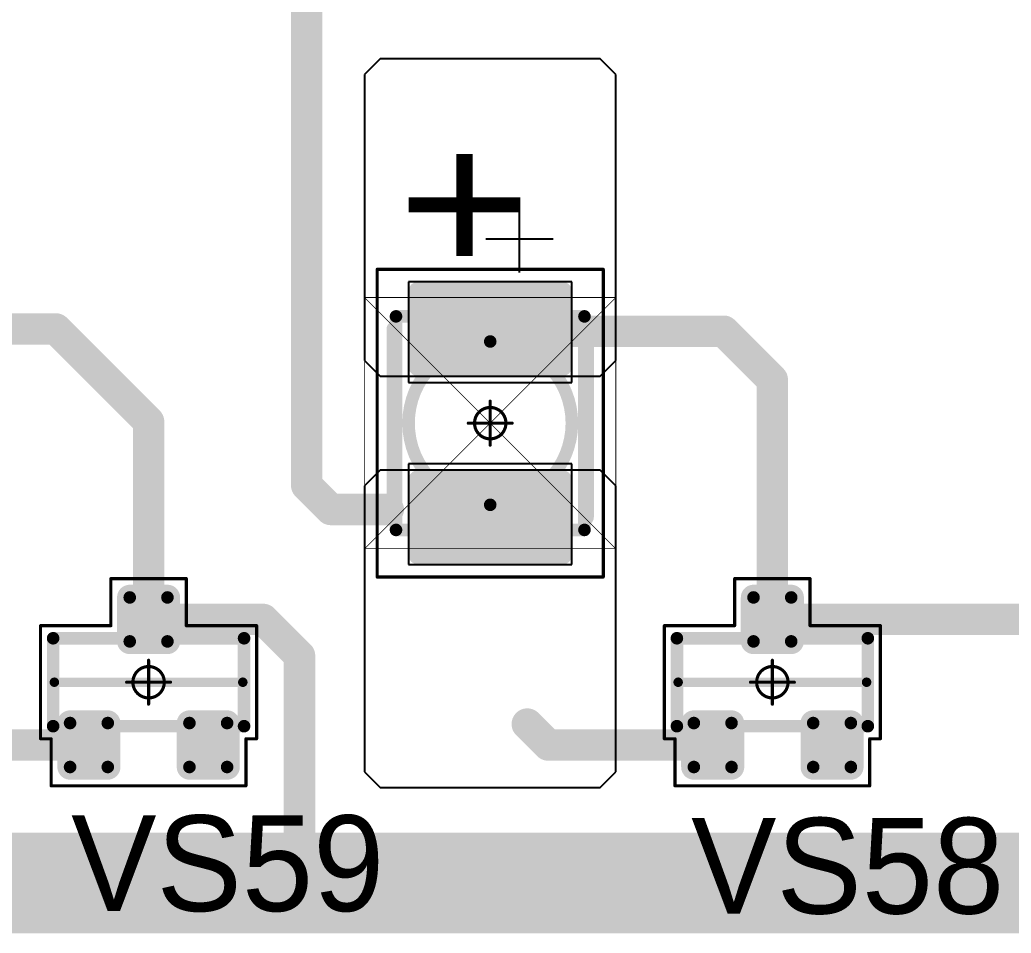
# Model space of a CAD drawing. Header units: millimetres. Extents: x 0 to 1769, y 431 to 1001.
# Drawn here: x 1461.95 to 1477.73, y 448.91 to 463.45 of the extents above; entities that cross this region are included whole.
import ezdxf

# ---------------------------------------------------------------- set-up
doc = ezdxf.new("R2010")
doc.units = ezdxf.units.MM
for name, color, linetype in [('Mechanical13', 56, 'Continuous'), ('Mechanical15', 56, 'Continuous'), ('Mechanical9', 56, 'Continuous'), ('TopLayer', 1, 'Continuous'), ('TopOverlay', 2, 'Continuous'), ('TopPaste', 8, 'Continuous'), ('TopSolder', 216, 'Continuous')]:
    doc.layers.add(name, color=color, linetype=linetype)

# ---------------------------------------------------------------- blocks, each defined once
blk = doc.blocks.new('SOT23_80')
at = {"layer": 'Mechanical13', "const_width": 0.2}
for points in [[(-0.7, 1.52), (0.7, 1.52)], [(-0.7, 1.52), (-0.7, -1.52)], [(0.7, 1.52), (0.7, -1.52)], [(-0.7, -1.52), (0.7, -1.52)]]:
    blk.add_lwpolyline(points, dxfattribs=at)
at = {"layer": 'Mechanical13', "const_width": 0.1}
for points in [[(-0.75, 1.52, 1), (-0.65, 1.52, 1)], [(-0.75, 1.52, 1), (-0.65, 1.52, 1)], [(0.65, 1.52, 1), (0.75, 1.52, 1)], [(0.65, 1.52, 1), (0.75, 1.52, 1)], [(-0.75, -1.52, 1), (-0.65, -1.52, 1)], [(-0.75, -1.52, 1), (-0.65, -1.52, 1)], [(0.65, -1.52, 1), (0.75, -1.52, 1)], [(0.65, -1.52, 1), (0.75, -1.52, 1)]]:
    blk.add_lwpolyline(points, format="xyb", close=True, dxfattribs=at)
at = {"layer": 'Mechanical15', "const_width": 0.05}
for points in [[(-0.9, 1.72), (-0.9, 1.55)], [(-0.9, 1.72), (0.9, 1.72)], [(0.9, 1.72), (0.9, 0.6)], [(-1.65, 1.55), (-1.65, -1.55)], [(-1.65, 1.55), (-0.9, 1.55)], [(0.9, 0.6), (1.65, 0.6)], [(1.65, 0.6), (1.65, -0.6)], [(0, 0.35), (0, -0.35)], [(-0.35, 0), (0.35, 0)], [(0.9, -0.6), (1.65, -0.6)], [(0.9, -0.6), (0.9, -1.72)], [(-1.65, -1.55), (-0.9, -1.55)], [(-0.9, -1.55), (-0.9, -1.72)], [(-0.9, -1.72), (0.9, -1.72)]]:
    blk.add_lwpolyline(points, dxfattribs=at)
at = {"layer": 'Mechanical15'}
for points, const_width in [([(-0.913, 1.72, 1), (-0.888, 1.72, 1)], 0.025), ([(-0.913, 1.72, 1), (-0.888, 1.72, 1)], 0.025), ([(0.888, 1.72, 1), (0.913, 1.72, 1)], 0.025), ([(0.888, 1.72, 1), (0.913, 1.72, 1)], 0.025), ([(-1.662, 1.55, 1), (-1.637, 1.55, 1)], 0.025), ([(-1.662, 1.55, 1), (-1.637, 1.55, 1)], 0.025), ([(-0.913, 1.55, 1), (-0.888, 1.55, 1)], 0.025), ([(-0.913, 1.55, 1), (-0.888, 1.55, 1)], 0.025), ([(0.888, 0.6, 1), (0.913, 0.6, 1)], 0.025), ([(0.888, 0.6, 1), (0.913, 0.6, 1)], 0.025), ([(1.637, 0.6, 1), (1.662, 0.6, 1)], 0.025), ([(1.637, 0.6, 1), (1.662, 0.6, 1)], 0.025), ([(-0.012, 0.35, 1), (0.012, 0.35, 1)], 0.025), ([(0.25, 0, 1), (-0.25, 0, 1)], 0.05), ([(-0.362, 0, 1), (-0.337, 0, 1)], 0.025), ([(-0.262, 0, 1), (-0.238, 0, 1)], 0.025), ([(0.238, 0, 1), (0.262, 0, 1)], 0.025), ([(0.337, 0, 1), (0.362, 0, 1)], 0.025), ([(-0.012, -0.35, 1), (0.012, -0.35, 1)], 0.025), ([(0.888, -0.6, 1), (0.913, -0.6, 1)], 0.025), ([(0.888, -0.6, 1), (0.913, -0.6, 1)], 0.025), ([(1.637, -0.6, 1), (1.662, -0.6, 1)], 0.025), ([(1.637, -0.6, 1), (1.662, -0.6, 1)], 0.025), ([(-1.662, -1.55, 1), (-1.637, -1.55, 1)], 0.025), ([(-1.662, -1.55, 1), (-1.637, -1.55, 1)], 0.025), ([(-0.913, -1.55, 1), (-0.888, -1.55, 1)], 0.025), ([(-0.913, -1.55, 1), (-0.888, -1.55, 1)], 0.025), ([(-0.913, -1.72, 1), (-0.888, -1.72, 1)], 0.025), ([(-0.913, -1.72, 1), (-0.888, -1.72, 1)], 0.025), ([(0.888, -1.72, 1), (0.913, -1.72, 1)], 0.025), ([(0.888, -1.72, 1), (0.913, -1.72, 1)], 0.025)]:
    blk.add_lwpolyline(points, format="xyb", close=True, dxfattribs=dict(at, const_width=const_width))
at = {"layer": 'TopLayer', "const_width": 0.1}
for points in [[(-1.4, 1.25, 1), (-1.3, 1.25, 1)], [(-0.7, 1.25, 1), (-0.6, 1.25, 1)], [(-1.4, 0.65, 1), (-1.3, 0.65, 1)], [(-0.7, 0.65, 1), (-0.6, 0.65, 1)], [(0.6, 0.3, 1), (0.7, 0.3, 1)], [(1.3, 0.3, 1), (1.4, 0.3, 1)], [(0.6, -0.3, 1), (0.7, -0.3, 1)], [(1.3, -0.3, 1), (1.4, -0.3, 1)], [(-1.4, -0.65, 1), (-1.3, -0.65, 1)], [(-0.7, -0.65, 1), (-0.6, -0.65, 1)], [(-1.4, -1.25, 1), (-1.3, -1.25, 1)], [(-0.7, -1.25, 1), (-0.6, -1.25, 1)]]:
    blk.add_lwpolyline(points, format="xyb", close=True, dxfattribs=at)
at = {"layer": 'TopLayer'}
for points in [[(-1.35, 1.35), (-1.35, 0.55), (-0.65, 1.35), (-0.65, 0.55)], [(-1.45, 1.25), (-1.45, 0.65), (-0.55, 1.25), (-0.55, 0.65)], [(0.65, 0.4), (0.65, -0.4), (1.35, 0.4), (1.35, -0.4)], [(0.55, 0.3), (0.55, -0.3), (1.45, 0.3), (1.45, -0.3)], [(-1.35, -0.55), (-1.35, -1.35), (-0.65, -0.55), (-0.65, -1.35)], [(-1.45, -0.65), (-1.45, -1.25), (-0.55, -0.65), (-0.55, -1.25)]]:
    blk.add_solid(points, dxfattribs=at)
at = {"layer": 'TopOverlay', "const_width": 0.15}
blk.add_lwpolyline([(0, 1.5), (0, -1.5)], dxfattribs=at)
at = {"layer": 'TopOverlay', "const_width": 0.075}
for points in [[(-0.038, 1.5, 1), (0.038, 1.5, 1)], [(-0.038, -1.5, 1), (0.038, -1.5, 1)]]:
    blk.add_lwpolyline(points, format="xyb", close=True, dxfattribs=at)
at = {"layer": 'TopPaste', "const_width": 0.075}
for points in [[(-1.387, 1.25, 1), (-1.313, 1.25, 1)], [(-0.687, 1.25, 1), (-0.613, 1.25, 1)], [(-1.387, 0.65, 1), (-1.313, 0.65, 1)], [(-0.687, 0.65, 1), (-0.613, 0.65, 1)], [(0.613, 0.3, 1), (0.687, 0.3, 1)], [(1.313, 0.3, 1), (1.387, 0.3, 1)], [(0.613, -0.3, 1), (0.687, -0.3, 1)], [(1.313, -0.3, 1), (1.387, -0.3, 1)], [(-1.387, -0.65, 1), (-1.313, -0.65, 1)], [(-0.687, -0.65, 1), (-0.613, -0.65, 1)], [(-1.387, -1.25, 1), (-1.313, -1.25, 1)], [(-0.687, -1.25, 1), (-0.613, -1.25, 1)]]:
    blk.add_lwpolyline(points, format="xyb", close=True, dxfattribs=at)
at = {"layer": 'TopPaste'}
for points in [[(-1.35, 1.325), (-1.35, 0.575), (-0.65, 1.325), (-0.65, 0.575)], [(-1.425, 1.25), (-1.425, 0.65), (-0.575, 1.25), (-0.575, 0.65)], [(0.65, 0.375), (0.65, -0.375), (1.35, 0.375), (1.35, -0.375)], [(0.575, 0.3), (0.575, -0.3), (1.425, 0.3), (1.425, -0.3)], [(-1.35, -0.575), (-1.35, -1.325), (-0.65, -0.575), (-0.65, -1.325)], [(-1.425, -0.65), (-1.425, -1.25), (-0.575, -0.65), (-0.575, -1.25)]]:
    blk.add_solid(points, dxfattribs=at)
at = {"layer": 'TopSolder', "const_width": 0.202}
for points in [[(-1.451, 1.25, 1), (-1.249, 1.25, 1)], [(-0.751, 1.25, 1), (-0.549, 1.25, 1)], [(-1.451, 0.65, 1), (-1.249, 0.65, 1)], [(-0.751, 0.65, 1), (-0.549, 0.65, 1)], [(0.549, 0.3, 1), (0.751, 0.3, 1)], [(1.249, 0.3, 1), (1.451, 0.3, 1)], [(0.549, -0.3, 1), (0.751, -0.3, 1)], [(1.249, -0.3, 1), (1.451, -0.3, 1)], [(-1.451, -0.65, 1), (-1.249, -0.65, 1)], [(-0.751, -0.65, 1), (-0.549, -0.65, 1)], [(-1.451, -1.25, 1), (-1.249, -1.25, 1)], [(-0.751, -1.25, 1), (-0.549, -1.25, 1)]]:
    blk.add_lwpolyline(points, format="xyb", close=True, dxfattribs=at)
at = {"layer": 'TopSolder'}
for points in [[(-1.35, 1.452), (-1.35, 0.448), (-0.65, 1.452), (-0.65, 0.448)], [(-1.552, 1.25), (-1.552, 0.65), (-0.448, 1.25), (-0.448, 0.65)], [(0.65, 0.502), (0.65, -0.502), (1.35, 0.502), (1.35, -0.502)], [(0.448, 0.3), (0.448, -0.3), (1.552, 0.3), (1.552, -0.3)], [(-1.35, -0.448), (-1.35, -1.452), (-0.65, -0.448), (-0.65, -1.452)], [(-1.552, -0.65), (-1.552, -1.25), (-0.448, -0.65), (-0.448, -1.25)]]:
    blk.add_solid(points, dxfattribs=at)
blk = doc.blocks.new('SOT23_81')
at = {"layer": 'Mechanical13', "const_width": 0.2}
for points in [[(-0.7, 1.52), (0.7, 1.52)], [(-0.7, 1.52), (-0.7, -1.52)], [(0.7, 1.52), (0.7, -1.52)], [(-0.7, -1.52), (0.7, -1.52)]]:
    blk.add_lwpolyline(points, dxfattribs=at)
at = {"layer": 'Mechanical13', "const_width": 0.1}
for points in [[(-0.75, 1.52, 1), (-0.65, 1.52, 1)], [(-0.75, 1.52, 1), (-0.65, 1.52, 1)], [(0.65, 1.52, 1), (0.75, 1.52, 1)], [(0.65, 1.52, 1), (0.75, 1.52, 1)], [(-0.75, -1.52, 1), (-0.65, -1.52, 1)], [(-0.75, -1.52, 1), (-0.65, -1.52, 1)], [(0.65, -1.52, 1), (0.75, -1.52, 1)], [(0.65, -1.52, 1), (0.75, -1.52, 1)]]:
    blk.add_lwpolyline(points, format="xyb", close=True, dxfattribs=at)
at = {"layer": 'Mechanical15', "const_width": 0.05}
for points in [[(-0.9, 1.72), (-0.9, 1.55)], [(-0.9, 1.72), (0.9, 1.72)], [(0.9, 1.72), (0.9, 0.6)], [(-1.65, 1.55), (-1.65, -1.55)], [(-1.65, 1.55), (-0.9, 1.55)], [(0.9, 0.6), (1.65, 0.6)], [(1.65, 0.6), (1.65, -0.6)], [(0, 0.35), (0, -0.35)], [(-0.35, 0), (0.35, 0)], [(0.9, -0.6), (1.65, -0.6)], [(0.9, -0.6), (0.9, -1.72)], [(-1.65, -1.55), (-0.9, -1.55)], [(-0.9, -1.55), (-0.9, -1.72)], [(-0.9, -1.72), (0.9, -1.72)]]:
    blk.add_lwpolyline(points, dxfattribs=at)
at = {"layer": 'Mechanical15'}
for points, const_width in [([(-0.913, 1.72, 1), (-0.888, 1.72, 1)], 0.025), ([(-0.913, 1.72, 1), (-0.888, 1.72, 1)], 0.025), ([(0.888, 1.72, 1), (0.913, 1.72, 1)], 0.025), ([(0.888, 1.72, 1), (0.913, 1.72, 1)], 0.025), ([(-1.662, 1.55, 1), (-1.637, 1.55, 1)], 0.025), ([(-1.662, 1.55, 1), (-1.637, 1.55, 1)], 0.025), ([(-0.913, 1.55, 1), (-0.888, 1.55, 1)], 0.025), ([(-0.913, 1.55, 1), (-0.888, 1.55, 1)], 0.025), ([(0.888, 0.6, 1), (0.913, 0.6, 1)], 0.025), ([(0.888, 0.6, 1), (0.913, 0.6, 1)], 0.025), ([(1.637, 0.6, 1), (1.662, 0.6, 1)], 0.025), ([(1.637, 0.6, 1), (1.662, 0.6, 1)], 0.025), ([(-0.012, 0.35, 1), (0.012, 0.35, 1)], 0.025), ([(0.25, 0, 1), (-0.25, 0, 1)], 0.05), ([(-0.362, 0, 1), (-0.337, 0, 1)], 0.025), ([(-0.262, 0, 1), (-0.238, 0, 1)], 0.025), ([(0.238, 0, 1), (0.262, 0, 1)], 0.025), ([(0.337, 0, 1), (0.362, 0, 1)], 0.025), ([(-0.012, -0.35, 1), (0.012, -0.35, 1)], 0.025), ([(0.888, -0.6, 1), (0.913, -0.6, 1)], 0.025), ([(0.888, -0.6, 1), (0.913, -0.6, 1)], 0.025), ([(1.637, -0.6, 1), (1.662, -0.6, 1)], 0.025), ([(1.637, -0.6, 1), (1.662, -0.6, 1)], 0.025), ([(-1.662, -1.55, 1), (-1.637, -1.55, 1)], 0.025), ([(-1.662, -1.55, 1), (-1.637, -1.55, 1)], 0.025), ([(-0.913, -1.55, 1), (-0.888, -1.55, 1)], 0.025), ([(-0.913, -1.55, 1), (-0.888, -1.55, 1)], 0.025), ([(-0.913, -1.72, 1), (-0.888, -1.72, 1)], 0.025), ([(-0.913, -1.72, 1), (-0.888, -1.72, 1)], 0.025), ([(0.888, -1.72, 1), (0.913, -1.72, 1)], 0.025), ([(0.888, -1.72, 1), (0.913, -1.72, 1)], 0.025)]:
    blk.add_lwpolyline(points, format="xyb", close=True, dxfattribs=dict(at, const_width=const_width))
at = {"layer": 'TopLayer', "const_width": 0.1}
for points in [[(-1.4, 1.25, 1), (-1.3, 1.25, 1)], [(-0.7, 1.25, 1), (-0.6, 1.25, 1)], [(-1.4, 0.65, 1), (-1.3, 0.65, 1)], [(-0.7, 0.65, 1), (-0.6, 0.65, 1)], [(0.6, 0.3, 1), (0.7, 0.3, 1)], [(1.3, 0.3, 1), (1.4, 0.3, 1)], [(0.6, -0.3, 1), (0.7, -0.3, 1)], [(1.3, -0.3, 1), (1.4, -0.3, 1)], [(-1.4, -0.65, 1), (-1.3, -0.65, 1)], [(-0.7, -0.65, 1), (-0.6, -0.65, 1)], [(-1.4, -1.25, 1), (-1.3, -1.25, 1)], [(-0.7, -1.25, 1), (-0.6, -1.25, 1)]]:
    blk.add_lwpolyline(points, format="xyb", close=True, dxfattribs=at)
at = {"layer": 'TopLayer'}
for points in [[(-1.35, 1.35), (-1.35, 0.55), (-0.65, 1.35), (-0.65, 0.55)], [(-1.45, 1.25), (-1.45, 0.65), (-0.55, 1.25), (-0.55, 0.65)], [(0.65, 0.4), (0.65, -0.4), (1.35, 0.4), (1.35, -0.4)], [(0.55, 0.3), (0.55, -0.3), (1.45, 0.3), (1.45, -0.3)], [(-1.35, -0.55), (-1.35, -1.35), (-0.65, -0.55), (-0.65, -1.35)], [(-1.45, -0.65), (-1.45, -1.25), (-0.55, -0.65), (-0.55, -1.25)]]:
    blk.add_solid(points, dxfattribs=at)
at = {"layer": 'TopOverlay', "const_width": 0.15}
blk.add_lwpolyline([(0, 1.5), (0, -1.5)], dxfattribs=at)
at = {"layer": 'TopOverlay', "const_width": 0.075}
for points in [[(-0.038, 1.5, 1), (0.038, 1.5, 1)], [(-0.038, -1.5, 1), (0.038, -1.5, 1)]]:
    blk.add_lwpolyline(points, format="xyb", close=True, dxfattribs=at)
at = {"layer": 'TopPaste', "const_width": 0.075}
for points in [[(-1.387, 1.25, 1), (-1.313, 1.25, 1)], [(-0.687, 1.25, 1), (-0.613, 1.25, 1)], [(-1.387, 0.65, 1), (-1.313, 0.65, 1)], [(-0.687, 0.65, 1), (-0.613, 0.65, 1)], [(0.613, 0.3, 1), (0.687, 0.3, 1)], [(1.313, 0.3, 1), (1.387, 0.3, 1)], [(0.613, -0.3, 1), (0.687, -0.3, 1)], [(1.313, -0.3, 1), (1.387, -0.3, 1)], [(-1.387, -0.65, 1), (-1.313, -0.65, 1)], [(-0.687, -0.65, 1), (-0.613, -0.65, 1)], [(-1.387, -1.25, 1), (-1.313, -1.25, 1)], [(-0.687, -1.25, 1), (-0.613, -1.25, 1)]]:
    blk.add_lwpolyline(points, format="xyb", close=True, dxfattribs=at)
at = {"layer": 'TopPaste'}
for points in [[(-1.35, 1.325), (-1.35, 0.575), (-0.65, 1.325), (-0.65, 0.575)], [(-1.425, 1.25), (-1.425, 0.65), (-0.575, 1.25), (-0.575, 0.65)], [(0.65, 0.375), (0.65, -0.375), (1.35, 0.375), (1.35, -0.375)], [(0.575, 0.3), (0.575, -0.3), (1.425, 0.3), (1.425, -0.3)], [(-1.35, -0.575), (-1.35, -1.325), (-0.65, -0.575), (-0.65, -1.325)], [(-1.425, -0.65), (-1.425, -1.25), (-0.575, -0.65), (-0.575, -1.25)]]:
    blk.add_solid(points, dxfattribs=at)
at = {"layer": 'TopSolder', "const_width": 0.202}
for points in [[(-1.451, 1.25, 1), (-1.249, 1.25, 1)], [(-0.751, 1.25, 1), (-0.549, 1.25, 1)], [(-1.451, 0.65, 1), (-1.249, 0.65, 1)], [(-0.751, 0.65, 1), (-0.549, 0.65, 1)], [(0.549, 0.3, 1), (0.751, 0.3, 1)], [(1.249, 0.3, 1), (1.451, 0.3, 1)], [(0.549, -0.3, 1), (0.751, -0.3, 1)], [(1.249, -0.3, 1), (1.451, -0.3, 1)], [(-1.451, -0.65, 1), (-1.249, -0.65, 1)], [(-0.751, -0.65, 1), (-0.549, -0.65, 1)], [(-1.451, -1.25, 1), (-1.249, -1.25, 1)], [(-0.751, -1.25, 1), (-0.549, -1.25, 1)]]:
    blk.add_lwpolyline(points, format="xyb", close=True, dxfattribs=at)
at = {"layer": 'TopSolder'}
for points in [[(-1.35, 1.452), (-1.35, 0.448), (-0.65, 1.452), (-0.65, 0.448)], [(-1.552, 1.25), (-1.552, 0.65), (-0.448, 1.25), (-0.448, 0.65)], [(0.65, 0.502), (0.65, -0.502), (1.35, 0.502), (1.35, -0.502)], [(0.448, 0.3), (0.448, -0.3), (1.552, 0.3), (1.552, -0.3)], [(-1.35, -0.448), (-1.35, -1.452), (-0.65, -0.448), (-0.65, -1.452)], [(-1.552, -0.65), (-1.552, -1.25), (-0.448, -0.65), (-0.448, -1.25)]]:
    blk.add_solid(points, dxfattribs=at)
blk = doc.blocks.new('T66G_269')
at = {"layer": 'Mechanical13'}
for p, q in [((2.936, 0.071), (2.936, -1)), ((2.4, -0.464), (3.471, -0.464))]:
    blk.add_line(p, q, dxfattribs=at)
at = {"layer": 'Mechanical13', "const_width": 0.2}
for points in [[(-1.7, 1.5), (1.7, 1.5)], [(-1.7, 1.5), (-1.7, -1.5)], [(1.7, 1.5), (1.7, -1.5)], [(-1.7, -1.5), (1.7, -1.5)]]:
    blk.add_lwpolyline(points, dxfattribs=at)
at = {"layer": 'Mechanical13'}
for points, const_width in [([(-1.75, 1.5, 1), (-1.65, 1.5, 1)], 0.1), ([(-1.75, 1.5, 1), (-1.65, 1.5, 1)], 0.1), ([(1.65, 1.5, 1), (1.75, 1.5, 1)], 0.1), ([(1.65, 1.5, 1), (1.75, 1.5, 1)], 0.1), ([(1.3, 0, 1), (-1.3, 0, 1)], 0.2), ([(-1.35, 0, 1), (-1.25, 0, 1)], 0.1), ([(1.25, 0, 1), (1.35, 0, 1)], 0.1), ([(-1.75, -1.5, 1), (-1.65, -1.5, 1)], 0.1), ([(-1.75, -1.5, 1), (-1.65, -1.5, 1)], 0.1), ([(1.65, -1.5, 1), (1.75, -1.5, 1)], 0.1), ([(1.65, -1.5, 1), (1.75, -1.5, 1)], 0.1)]:
    blk.add_lwpolyline(points, format="xyb", close=True, dxfattribs=dict(at, const_width=const_width))
at = {"layer": 'Mechanical15', "const_width": 0.05}
for points in [[(-2.45, 1.8), (-2.45, -1.8)], [(-2.45, 1.8), (2.45, 1.8)], [(2.45, 1.8), (2.45, -1.8)], [(0, 0.35), (0, -0.35)], [(-0.35, 0), (0.35, 0)], [(-2.45, -1.8), (2.45, -1.8)]]:
    blk.add_lwpolyline(points, dxfattribs=at)
at = {"layer": 'Mechanical15'}
for points, const_width in [([(-2.462, 1.8, 1), (-2.438, 1.8, 1)], 0.025), ([(-2.462, 1.8, 1), (-2.438, 1.8, 1)], 0.025), ([(2.438, 1.8, 1), (2.462, 1.8, 1)], 0.025), ([(2.438, 1.8, 1), (2.462, 1.8, 1)], 0.025), ([(-0.012, 0.35, 1), (0.012, 0.35, 1)], 0.025), ([(0.25, 0, 1), (-0.25, 0, 1)], 0.05), ([(-0.362, 0, 1), (-0.337, 0, 1)], 0.025), ([(-0.262, 0, 1), (-0.238, 0, 1)], 0.025), ([(0.238, 0, 1), (0.262, 0, 1)], 0.025), ([(0.337, 0, 1), (0.362, 0, 1)], 0.025), ([(-0.012, -0.35, 1), (0.012, -0.35, 1)], 0.025), ([(-2.462, -1.8, 1), (-2.438, -1.8, 1)], 0.025), ([(-2.462, -1.8, 1), (-2.438, -1.8, 1)], 0.025), ([(2.438, -1.8, 1), (2.462, -1.8, 1)], 0.025), ([(2.438, -1.8, 1), (2.462, -1.8, 1)], 0.025)]:
    blk.add_lwpolyline(points, format="xyb", close=True, dxfattribs=dict(at, const_width=const_width))
at = {"layer": 'TopLayer'}
for p, q in [((-5.55, 2), (-5.8, 1.75)), ((-1, 2), (-5.55, 2)), ((-0.75, 1.75), (-1, 2)), ((1, 2), (0.75, 1.75)), ((5.55, 2), (1, 2)), ((5.8, 1.75), (5.55, 2)), ((-5.8, 1.75), (-5.8, -1.75)), ((-0.75, -1.75), (-0.75, 1.75)), ((0.75, 1.75), (0.75, -1.75)), ((5.8, -1.75), (5.8, 1.75)), ((-5.8, -1.75), (-5.55, -2)), ((-1, -2), (-0.75, -1.75)), ((0.75, -1.75), (1, -2)), ((5.55, -2), (5.8, -1.75)), ((-5.55, -2), (-1, -2)), ((1, -2), (5.55, -2))]:
    blk.add_line(p, q, dxfattribs=at)
at = {"layer": 'TopLayer', "const_width": 0.15}
for points in [[(-2.175, 1.15, 1), (-2.025, 1.15, 1)], [(-0.975, 1.15, 1), (-0.825, 1.15, 1)], [(0.825, 1.15, 1), (0.975, 1.15, 1)], [(2.025, 1.15, 1), (2.175, 1.15, 1)], [(-2.175, -1.15, 1), (-2.025, -1.15, 1)], [(-0.975, -1.15, 1), (-0.825, -1.15, 1)], [(0.825, -1.15, 1), (0.975, -1.15, 1)], [(2.025, -1.15, 1), (2.175, -1.15, 1)]]:
    blk.add_lwpolyline(points, format="xyb", close=True, dxfattribs=at)
at = {"layer": 'TopLayer'}
for points in [[(-0.9, 1.3), (-2.1, 1.3), (-0.9, -1.3), (-2.1, -1.3)], [(2.1, 1.3), (0.9, 1.3), (2.1, -1.3), (0.9, -1.3)], [(-0.75, 1.15), (-2.25, 1.15), (-0.75, -1.15), (-2.25, -1.15)], [(2.25, 1.15), (0.75, 1.15), (2.25, -1.15), (0.75, -1.15)]]:
    blk.add_solid(points, dxfattribs=at)
at = {"layer": 'TopOverlay', "const_width": 0.25}
for points in [[(-1.5, 1.525), (1.5, 1.525)], [(-1.5, -1.525), (1.5, -1.525)]]:
    blk.add_lwpolyline(points, dxfattribs=at)
at = {"layer": 'TopOverlay', "const_width": 0.125}
for points in [[(-1.562, 1.525, 1), (-1.438, 1.525, 1)], [(1.438, 1.525, 1), (1.562, 1.525, 1)], [(-1.562, -1.525, 1), (-1.438, -1.525, 1)], [(1.438, -1.525, 1), (1.562, -1.525, 1)]]:
    blk.add_lwpolyline(points, format="xyb", close=True, dxfattribs=at)
at = {"layer": 'TopPaste', "const_width": 0.125}
for points in [[(-2.163, 1.15, 1), (-2.038, 1.15, 1)], [(-0.963, 1.15, 1), (-0.838, 1.15, 1)], [(0.838, 1.15, 1), (0.963, 1.15, 1)], [(2.038, 1.15, 1), (2.163, 1.15, 1)], [(-2.163, -1.15, 1), (-2.038, -1.15, 1)], [(-0.963, -1.15, 1), (-0.838, -1.15, 1)], [(0.838, -1.15, 1), (0.963, -1.15, 1)], [(2.038, -1.15, 1), (2.163, -1.15, 1)]]:
    blk.add_lwpolyline(points, format="xyb", close=True, dxfattribs=at)
at = {"layer": 'TopPaste'}
for points in [[(-0.9, 1.275), (-2.1, 1.275), (-0.9, -1.275), (-2.1, -1.275)], [(2.1, 1.275), (0.9, 1.275), (2.1, -1.275), (0.9, -1.275)], [(-0.775, 1.15), (-2.225, 1.15), (-0.775, -1.15), (-2.225, -1.15)], [(2.225, 1.15), (0.775, 1.15), (2.225, -1.15), (0.775, -1.15)]]:
    blk.add_solid(points, dxfattribs=at)
at = {"layer": 'TopSolder'}
for p, q in [((-2.25, 1.3), (-2.25, -1.3)), ((-0.65, 1.3), (-2.25, 1.3)), ((-0.65, -1.3), (-0.65, 1.3)), ((0.65, 1.3), (0.65, -1.3)), ((2.25, 1.3), (0.65, 1.3)), ((2.25, -1.3), (2.25, 1.3)), ((-2.25, -1.3), (-0.65, -1.3)), ((0.65, -1.3), (2.25, -1.3))]:
    blk.add_line(p, q, dxfattribs=at)
at = {"layer": 'TopOverlay'}
blk.add_text('+', height=2.5, dxfattribs=at).set_placement((2.5, -0.8))

msp = doc.modelspace()

# ---------------------------------------------------------------- linework, layer by layer
at = {"layer": 'Mechanical9'}
for points, const_width in [([(1467.44, 455.028), (1467.44, 459.028)], 0.0127), ([(1467.44, 459.028), (1471.44, 459.028)], 0.0127), ([(1467.44, 459.028), (1471.44, 455.028)], 0.01), ([(1467.44, 455.028), (1471.44, 459.028)], 0.01), ([(1471.44, 455.028), (1471.44, 459.028)], 0.0127), ([(1467.44, 455.028), (1471.44, 455.028)], 0.0127)]:
    msp.add_lwpolyline(points, dxfattribs=dict(at, const_width=const_width))
for points, const_width in [([(1467.437, 459.028, 1), (1467.443, 459.028, 1)], 0.00635), ([(1467.437, 459.028, 1), (1467.443, 459.028, 1)], 0.00635), ([(1467.438, 459.028, 1), (1467.443, 459.028, 1)], 0.005), ([(1471.437, 459.028, 1), (1471.443, 459.028, 1)], 0.00635), ([(1471.437, 459.028, 1), (1471.443, 459.028, 1)], 0.00635), ([(1471.438, 459.028, 1), (1471.443, 459.028, 1)], 0.005), ([(1467.437, 455.028, 1), (1467.443, 455.028, 1)], 0.00635), ([(1467.437, 455.028, 1), (1467.443, 455.028, 1)], 0.00635), ([(1467.438, 455.028, 1), (1467.443, 455.028, 1)], 0.005), ([(1471.437, 455.028, 1), (1471.443, 455.028, 1)], 0.00635), ([(1471.437, 455.028, 1), (1471.443, 455.028, 1)], 0.00635), ([(1471.438, 455.028, 1), (1471.443, 455.028, 1)], 0.005)]:
    msp.add_lwpolyline(points, format="xyb", close=True, dxfattribs=dict(at, const_width=const_width))
at = {"layer": 'TopLayer'}
for points, const_width in [([(1466.518, 456.038), (1466.518, 466.672)], 0.5), ([(1459.44, 458.528), (1462.524, 458.528)], 0.5), ([(1462.524, 458.528), (1464.001, 457.051)], 0.5), ([(1469.44, 458.528), (1469.476, 458.492)], 0.5), ([(1469.476, 458.492), (1473.158, 458.492)], 0.5), ([(1473.158, 458.492), (1473.931, 457.719)], 0.5), ([(1473.931, 453.903), (1473.931, 457.719)], 0.5), ([(1464.001, 453.903), (1464.001, 457.051)], 0.5), ([(1466.518, 456.038), (1466.903, 455.653)], 0.5), ([(1466.903, 455.653), (1467.817, 455.653)], 0.5), ([(1464.001, 453.903), (1465.825, 453.903)], 0.5), ([(1465.825, 453.903), (1466.404, 453.324)], 0.5), ([(1473.931, 453.903), (1479.901, 453.903)], 0.5), ([(1466.404, 449.831), (1466.404, 453.324)], 0.5), ([(1470.03, 452.237), (1470.364, 451.903)], 0.5), ([(1460.19, 451.903), (1463.051, 451.903)], 0.5), ([(1470.364, 451.903), (1472.981, 451.903)], 0.5), ([(1435.277, 449.707), (1466.527, 449.707)], 1.6), ([(1466.527, 449.707), (1501.8, 449.707)], 1.6), ([(1466.404, 449.831), (1466.527, 449.707)], 0.5)]:
    msp.add_lwpolyline(points, dxfattribs=dict(at, const_width=const_width))
for points, const_width in [([(1462.399, 458.528, 1), (1462.649, 458.528, 1)], 0.25), ([(1462.399, 458.528, 1), (1462.649, 458.528, 1)], 0.25), ([(1469.315, 458.528, 1), (1469.565, 458.528, 1)], 0.25), ([(1469.351, 458.492, 1), (1469.601, 458.492, 1)], 0.25), ([(1469.351, 458.492, 1), (1469.601, 458.492, 1)], 0.25), ([(1473.033, 458.492, 1), (1473.283, 458.492, 1)], 0.25), ([(1473.033, 458.492, 1), (1473.283, 458.492, 1)], 0.25), ([(1473.806, 457.719, 1), (1474.056, 457.719, 1)], 0.25), ([(1473.806, 457.719, 1), (1474.056, 457.719, 1)], 0.25), ([(1463.876, 457.051, 1), (1464.126, 457.051, 1)], 0.25), ([(1463.876, 457.051, 1), (1464.126, 457.051, 1)], 0.25), ([(1466.393, 456.038, 1), (1466.643, 456.038, 1)], 0.25), ([(1466.393, 456.038, 1), (1466.643, 456.038, 1)], 0.25), ([(1466.778, 455.653, 1), (1467.028, 455.653, 1)], 0.25), ([(1466.778, 455.653, 1), (1467.028, 455.653, 1)], 0.25), ([(1467.692, 455.653, 1), (1467.942, 455.653, 1)], 0.25), ([(1463.876, 453.903, 1), (1464.126, 453.903, 1)], 0.25), ([(1463.876, 453.903, 1), (1464.126, 453.903, 1)], 0.25), ([(1465.7, 453.903, 1), (1465.95, 453.903, 1)], 0.25), ([(1465.7, 453.903, 1), (1465.95, 453.903, 1)], 0.25), ([(1473.806, 453.903, 1), (1474.056, 453.903, 1)], 0.25), ([(1473.806, 453.903, 1), (1474.056, 453.903, 1)], 0.25), ([(1466.279, 453.324, 1), (1466.529, 453.324, 1)], 0.25), ([(1466.279, 453.324, 1), (1466.529, 453.324, 1)], 0.25), ([(1469.905, 452.237, 1), (1470.155, 452.237, 1)], 0.25), ([(1462.926, 451.903, 1), (1463.176, 451.903, 1)], 0.25), ([(1470.239, 451.903, 1), (1470.489, 451.903, 1)], 0.25), ([(1470.239, 451.903, 1), (1470.489, 451.903, 1)], 0.25), ([(1472.856, 451.903, 1), (1473.106, 451.903, 1)], 0.25), ([(1466.127, 449.707, 1), (1466.927, 449.707, 1)], 0.8), ([(1466.127, 449.707, 1), (1466.927, 449.707, 1)], 0.8), ([(1466.279, 449.831, 1), (1466.529, 449.831, 1)], 0.25), ([(1466.279, 449.831, 1), (1466.529, 449.831, 1)], 0.25), ([(1466.402, 449.707, 1), (1466.652, 449.707, 1)], 0.25)]:
    msp.add_lwpolyline(points, format="xyb", close=True, dxfattribs=dict(at, const_width=const_width))

# ---------------------------------------------------------------- block references
at = {"rotation": 90}
for name, p in [('T66G_269', (1469.44, 457.028)), ('SOT23_80', (1464.001, 452.903)), ('SOT23_81', (1473.932, 452.903))]:
    msp.add_blockref(name, p, dxfattribs=at)

# ---------------------------------------------------------------- texts
at = {"layer": 'TopOverlay'}
for s, p in [('VS59', (1462.768, 449.259)), ('VS58', (1472.638, 449.219))]:
    msp.add_text(s, height=1.524, dxfattribs=at).set_placement(p)

doc.saveas('drawing.dxf')
